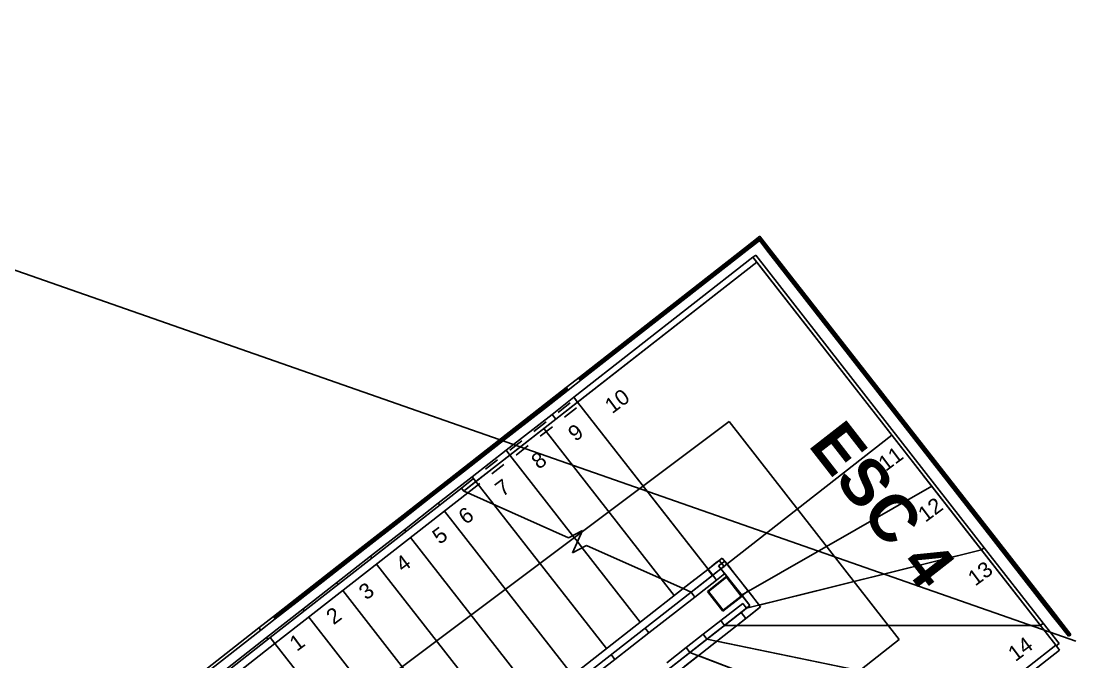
# Model space of a CAD drawing. Extents: x -27.9 to 24.1, y -8.6 to 57.6.
# Drawn here: x -0.41 to 6.45, y 14.27 to 18.44 of the extents above; entities that cross this region are included whole.
import ezdxf

# ---------------------------------------------------------------- set-up
doc = ezdxf.new("R2010")
doc.units = 0
doc.header["$LTSCALE"] = 0.002
doc.linetypes.add('Tiret', pattern=[2.5, 1.25, -1.25])
doc.styles.add('ARIAL', font='arial.ttf')
doc.styles.add('COTE 100', font='arial.ttf', dxfattribs={"height": 0.15})

# ---------------------------------------------------------------- blocks, each defined once
blk = doc.blocks.new('Xref-R3-2018-11')
for p, q in [((9.1783, 7.5308), (-2.3659, 11.5675)), ((7.1208, 10.167), (7.0263, 10.0931)), ((7.1331, 10.1512), (7.1208, 10.167)), ((7.116, 10.1569), (5.9419, 9.2395)), ((5.9481, 9.2316), (7.1222, 10.149)), ((7.0386, 10.0773), (7.1331, 10.1512)), ((7.123, 10.156), (7.1152, 10.1498)), ((7.1152, 10.1498), (9.1346, 7.5652)), ((7.1222, 10.149), (7.116, 10.1569)), ((7.1331, 10.1512), (7.1174, 10.1389)), ((7.1174, 10.1389), (7.179, 10.0601)), ((9.1424, 7.5713), (7.123, 10.156)), ((7.1947, 10.0724), (7.1331, 10.1512)), ((5.9094, 9.1187), (7.0756, 10.0299)), ((5.9535, 9.2549), (7.0263, 10.0931)), ((7.0386, 10.0773), (5.9658, 9.2392)), ((7.0263, 10.0931), (7.0386, 10.0773)), ((7.0934, 10.0438), (7.0756, 10.0299)), ((8.5638, 8.1251), (7.0756, 10.0299)), ((7.1001, 9.9985), (7.0756, 10.0299)), ((7.0934, 10.0438), (8.5816, 8.139)), ((7.179, 10.0601), (7.1947, 10.0724)), ((8.6426, 8.1867), (7.179, 10.0601)), ((7.1947, 10.0724), (8.6584, 8.199)), ((5.1976, 8.5121), (7.1001, 9.9985)), ((5.7921, 8.9765), (7.1001, 9.9985)), ((7.1001, 9.9985), (5.9339, 9.0873)), ((7.1001, 9.9985), (9.048, 7.5054)), ((5.9535, 9.2549), (5.86, 9.1819)), ((5.8723, 9.1661), (5.9658, 9.2392)), ((5.9419, 9.2395), (5.9481, 9.2316)), ((5.9658, 9.2392), (5.9535, 9.2549)), ((5.8631, 9.178), (3.9561, 7.6881)), ((3.9623, 7.6802), (5.8692, 9.1701)), ((5.7182, 9.0711), (5.86, 9.1819)), ((5.8723, 9.1661), (5.7305, 9.0553)), ((5.86, 9.1819), (5.8723, 9.1661)), ((5.8692, 9.1701), (5.8631, 9.178)), ((5.7182, 9.0711), (5.4187, 8.8371)), ((5.7305, 9.0553), (5.7182, 9.0711)), ((5.7676, 9.0079), (5.9094, 9.1187)), ((5.9339, 9.0873), (5.7921, 8.9765)), ((5.9094, 9.1187), (5.9339, 9.0873)), ((6.8143, 7.9605), (5.9339, 9.0873)), ((6.7833, 8.0002), (5.9339, 9.0873)), ((5.431, 8.8214), (5.7305, 9.0553)), ((5.7676, 9.0079), (5.4681, 8.7739)), ((5.7921, 8.9765), (5.7676, 9.0079)), ((4.3433, 7.0301), (6.9201, 8.9604)), ((5.4926, 8.7426), (5.7921, 8.9765)), ((6.9201, 8.9604), (8.0283, 7.542)), ((6.477, 7.9375), (5.7133, 8.915)), ((6.477, 7.9375), (5.7133, 8.915)), ((6.8674, 8.002), (7.9805, 8.8717)), ((5.1981, 8.6647), (5.4187, 8.8371)), ((5.431, 8.8214), (5.2104, 8.649)), ((5.4187, 8.8371), (5.431, 8.8214)), ((5.2475, 8.6016), (5.4681, 8.7739)), ((5.4926, 8.7426), (5.272, 8.5702)), ((5.4681, 8.7739), (5.4926, 8.7426)), ((5.9018, 8.2189), (5.4926, 8.7426)), ((5.9018, 8.2189), (5.4926, 8.7426)), ((4.9775, 8.4924), (5.1981, 8.6647)), ((5.2012, 8.6608), (5.1981, 8.6647)), ((5.2104, 8.649), (4.9898, 8.4766)), ((5.0268, 8.4292), (5.2475, 8.6016)), ((5.2104, 8.649), (5.2073, 8.6529)), ((5.272, 8.5702), (5.2475, 8.6016)), ((8.1799, 8.6166), (9.048, 7.5054)), ((3.9327, 7.5556), (5.177, 8.5277)), ((5.1924, 8.508), (5.177, 8.5277)), ((5.272, 8.5702), (5.1976, 8.5121)), ((5.3887, 8.4208), (5.272, 8.5702)), ((5.3887, 8.4208), (5.272, 8.5702)), ((7.0016, 7.8306), (8.2393, 8.5405)), ((3.9635, 7.5162), (5.2183, 8.4965)), ((4.7787, 8.337), (4.9775, 8.4924)), ((4.9898, 8.4766), (4.791, 8.3213)), ((4.9805, 8.4884), (4.9775, 8.4924)), ((4.9898, 8.4766), (4.9867, 8.4805)), ((5.2183, 8.4965), (5.1924, 8.508)), ((5.2183, 8.4965), (5.8748, 8.2049)), ((4.8062, 8.2568), (5.0268, 8.4292)), ((5.0359, 8.4175), (5.0268, 8.4292)), ((6.1213, 7.483), (5.3887, 8.4208)), ((4.5362, 8.1476), (4.7787, 8.337)), ((4.791, 8.3213), (4.5485, 8.1318)), ((4.7817, 8.3331), (4.7787, 8.337)), ((4.791, 8.3213), (4.7879, 8.3252)), ((5.9007, 7.3107), (5.0667, 8.3781)), ((4.5855, 8.0844), (4.8062, 8.2568)), ((4.8153, 8.2451), (4.8062, 8.2568)), ((5.8748, 8.2049), (5.965, 8.2517)), ((5.965, 8.2517), (5.9006, 8.1066)), ((5.6801, 7.1383), (4.8461, 8.2057)), ((5.9328, 8.1791), (5.9018, 8.2189)), ((5.9639, 8.1394), (5.9328, 8.1791)), ((5.9639, 8.1394), (5.9328, 8.1791)), ((8.6426, 8.1867), (8.6466, 8.1897)), ((9.0266, 7.6952), (8.6426, 8.1867)), ((8.6545, 8.1959), (8.6584, 8.199)), ((8.6584, 8.199), (9.0424, 7.7075)), ((4.3155, 7.9752), (4.5362, 8.1476)), ((4.5485, 8.1318), (4.3278, 7.9594)), ((4.5392, 8.1437), (4.5362, 8.1476)), ((4.5485, 8.1318), (4.5454, 8.1358)), ((5.9006, 8.1066), (5.9908, 8.1534)), ((6.342, 7.6554), (5.9639, 8.1394)), ((5.9908, 8.1534), (6.6211, 7.8735)), ((7.0339, 7.7465), (8.5638, 8.1251)), ((7.1156, 7.7668), (8.5638, 8.1251)), ((8.5638, 8.1251), (8.5816, 8.139)), ((8.9478, 7.6336), (8.5638, 8.1251)), ((8.5816, 8.139), (8.9656, 7.6476)), ((4.3649, 7.912), (4.5855, 8.0844)), ((4.5947, 8.0727), (4.5855, 8.0844)), ((6.8761, 8.0727), (6.7817, 7.999)), ((7.0438, 7.8585), (6.8761, 8.0727)), ((4.0949, 7.8028), (4.3155, 7.9752)), ((4.3186, 7.9713), (4.3155, 7.9752)), ((5.4594, 6.9659), (4.6254, 8.0333)), ((6.7817, 7.999), (6.6211, 7.8735)), ((6.6732, 7.8503), (6.8674, 8.002)), ((6.6732, 7.8503), (6.8674, 8.002)), ((6.8125, 7.9596), (6.7817, 7.999)), ((6.8125, 7.9596), (6.8675, 8.0026)), ((6.892, 7.9712), (6.8386, 7.9294)), ((6.8674, 8.002), (7.0547, 7.7628)), ((6.8674, 8.002), (6.9051, 7.9539)), ((6.8675, 8.0026), (7.0044, 7.8277)), ((6.9069, 8.0333), (6.9079, 8.0342)), ((6.9324, 8.0028), (6.9079, 8.0342)), ((6.9324, 8.0028), (6.9314, 8.002)), ((4.3278, 7.9594), (4.1072, 7.7871)), ((4.1443, 7.7396), (4.3649, 7.912)), ((4.3278, 7.9594), (4.3248, 7.9634)), ((4.374, 7.9003), (4.3649, 7.912)), ((6.5626, 7.8278), (6.477, 7.9375)), ((6.6728, 7.8505), (6.8125, 7.9596)), ((6.8386, 7.9294), (6.6967, 7.8186)), ((6.9051, 7.954), (6.779, 7.8555)), ((6.7861, 7.8546), (6.9043, 7.947)), ((6.8141, 7.9608), (6.8386, 7.9294)), ((6.9043, 7.947), (6.9994, 7.8252)), ((7.0064, 7.8243), (6.9051, 7.954)), ((5.2388, 6.7935), (4.4048, 7.8609)), ((4.7975, 6.4487), (6.6211, 7.8735)), ((4.8283, 6.4093), (6.6728, 7.8505)), ((4.8471, 6.4236), (6.6732, 7.8503)), ((6.6728, 7.8505), (6.6211, 7.8735)), ((6.6967, 7.8186), (6.6725, 7.8497)), ((6.779, 7.8555), (6.8804, 7.7258)), ((6.8812, 7.7328), (6.7861, 7.8546)), ((6.9558, 7.8891), (7.0547, 7.7628)), ((7.0044, 7.8277), (7.0438, 7.8585)), ((7.1255, 7.7542), (7.0438, 7.8585)), ((3.953, 7.692), (4.0949, 7.8028)), ((4.1072, 7.7871), (3.9653, 7.6762)), ((4.098, 7.7989), (4.0949, 7.8028)), ((4.1072, 7.7871), (4.1041, 7.791)), ((7.0547, 7.7628), (5.0155, 6.1696)), ((6.3973, 7.5847), (6.6967, 7.8186)), ((6.8658, 7.6655), (7.0095, 7.7777)), ((6.8804, 7.7258), (7.0064, 7.8243)), ((6.9994, 7.8252), (6.8812, 7.7328)), ((7.0547, 7.7628), (6.8901, 7.6343)), ((7.0553, 7.7627), (6.9982, 7.7181)), ((7.0044, 7.8277), (7.0553, 7.7627)), ((7.0095, 7.7777), (7.0341, 7.7462)), ((3.953, 7.692), (3.8585, 7.6181)), ((3.9078, 7.5549), (4.1443, 7.7396)), ((3.9653, 7.6762), (3.953, 7.692)), ((4.1534, 7.728), (4.1443, 7.7396)), ((6.9982, 7.7181), (5.0158, 6.1693)), ((6.9982, 7.7181), (7.0289, 7.6787)), ((7.0289, 7.6787), (7.1255, 7.7542)), ((7.0339, 7.7465), (7.0348, 7.7468)), ((9.0305, 7.6983), (9.0266, 7.6952)), ((9.0629, 7.6488), (9.0266, 7.6952)), ((9.0424, 7.7075), (9.0384, 7.7044)), ((9.0424, 7.7075), (9.0786, 7.6611)), ((3.8708, 7.6024), (3.9653, 7.6762)), ((3.9561, 7.6881), (3.9623, 7.6802)), ((5.0181, 6.6211), (4.1841, 7.6886)), ((5.0466, 6.1299), (7.0289, 7.6787)), ((6.7515, 7.5762), (6.8658, 7.6655)), ((6.8658, 7.6655), (6.8904, 7.6339)), ((6.8901, 7.6343), (8.9478, 7.6336)), ((6.8901, 7.6343), (6.8908, 7.6343)), ((6.972, 7.6342), (8.9478, 7.6336)), ((8.9478, 7.6336), (8.9656, 7.6476)), ((8.9656, 7.6476), (9.0686, 7.5157)), ((9.0786, 7.6611), (9.0629, 7.6488)), ((9.0629, 7.6488), (9.1296, 7.5634)), ((9.1454, 7.5757), (9.0786, 7.6611)), ((2.6429, 6.6684), (3.8585, 7.6181)), ((3.8708, 7.6024), (2.6607, 6.657)), ((2.7128, 6.6212), (3.9078, 7.5549)), ((3.9327, 7.5556), (2.7252, 6.6122)), ((3.8585, 7.6181), (3.8708, 7.6024)), ((3.9078, 7.5549), (3.917, 7.5433)), ((3.9327, 7.5556), (3.9635, 7.5162)), ((6.3973, 7.5847), (6.1766, 7.4123)), ((6.373, 7.6157), (6.3973, 7.5847)), ((6.6405, 7.4894), (6.7515, 7.5762)), ((6.7515, 7.5762), (6.7762, 7.5447)), ((6.8704, 7.6189), (6.7759, 7.545)), ((9.1296, 7.5634), (9.1454, 7.5757)), ((9.1346, 7.5652), (9.1424, 7.5713)), ((2.7664, 6.5809), (3.9635, 7.5162)), ((4.7975, 6.4487), (3.9635, 7.5162)), ((9.048, 7.5054), (5.8959, 5.0428)), ((6.5142, 7.3908), (6.6405, 7.4894)), ((6.6405, 7.4894), (6.6651, 7.4579)), ((6.707, 7.4912), (6.6648, 7.4582)), ((6.7759, 7.545), (8.6139, 7.1663)), ((8.0283, 7.542), (6.8281, 6.6043)), ((6.8407, 7.5317), (8.6139, 7.1663)), ((8.6139, 7.1663), (9.048, 7.5054)), ((9.048, 7.5054), (9.0726, 7.4739)), ((9.0508, 7.5018), (9.0686, 7.5157)), ((6.1766, 7.4123), (6.1521, 7.4436)), ((6.6648, 7.4582), (8.2259, 6.8632)), ((6.7199, 7.4373), (8.2259, 6.8632)), ((9.0726, 7.4739), (8.6385, 7.1348)), ((6.1766, 7.4123), (5.956, 7.2399))]:
    blk.add_line(p, q)
at = {"linetype": 'Tiret'}
for p, q in [((5.177, 8.5277), (5.9185, 9.107)), ((5.2183, 8.4965), (5.9493, 9.0676)), ((5.9185, 9.107), (5.9493, 9.0676)), ((6.6211, 7.8735), (6.8346, 8.0403)), ((6.8346, 8.0403), (6.8564, 8.0573)), ((6.8915, 8.053), (6.8521, 8.0222)), ((6.8564, 8.0573), (6.8872, 8.0179)), ((6.8915, 8.053), (7.1255, 7.7542)), ((6.6728, 7.8505), (6.8654, 8.0009)), ((6.8521, 8.0222), (7.0553, 7.7627)), ((6.8654, 8.0009), (6.8872, 8.0179)), ((7.0553, 7.7627), (6.9962, 7.7166)), ((6.9962, 7.7166), (5.0158, 6.1693)), ((7.1255, 7.7542), (7.027, 7.6772)), ((7.027, 7.6772), (5.0466, 6.1299))]:
    blk.add_line(p, q, dxfattribs=at)
at = {"lineweight": 18, "char_height": 0.1, "width": 25.873028, "attachment_point": 1, "rotation": 36.7063, "line_spacing_factor": 0.8, "style": 'ARIAL'}
for s, insert in [('10', (6.0988, 9.0882)), ('9', (5.8596, 8.9071)), ('8', (5.6205, 8.7259)), ('11', (7.8797, 8.7127)), ('7', (5.385, 8.5475)), ('12', (8.1385, 8.3815)), ('6', (5.1459, 8.3663)), ('5', (4.9757, 8.2374)), ('4', (4.7366, 8.0563)), ('13', (8.463, 7.9662)), ('3', (4.4974, 7.8751)), ('2', (4.2851, 7.7143)), ('1', (4.046, 7.5411)), ('14', (8.7243, 7.4747))]:
    blk.add_mtext(s, dxfattribs=dict(at, insert=insert))
at = {"insert": (7.6671, 8.991), "char_height": 0.3, "width": 1.472401, "attachment_point": 1, "rotation": 307.90992, "style": 'COTE 100'}
blk.add_mtext('{\\fArial|b1|i0|c0|p34;ESC 4}', dxfattribs=at)

msp = doc.modelspace()

# ---------------------------------------------------------------- block references
at = {"ltscale": 0.01}
msp.add_blockref('Xref-R3-2018-11', (-2.7244, 6.8691), dxfattribs=at)

doc.saveas('drawing.dxf')
